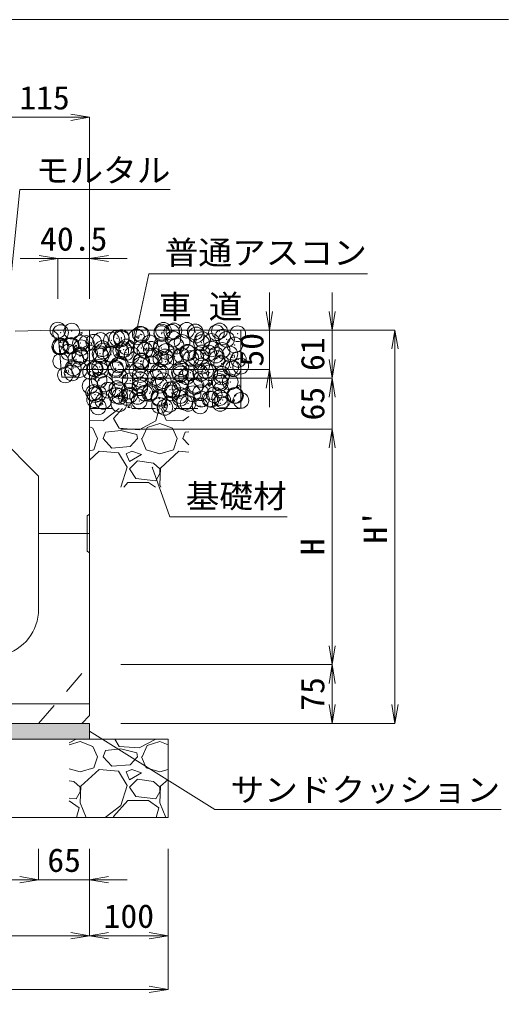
# Model space of a CAD drawing. Units: millimetres at full size. Extents: x 164402 to 209100, y 872507 to 885397.
# Drawn here: x 173735 to 174359, y 875664 to 876905 of the extents above; entities that cross this region are included whole.
import ezdxf
from ezdxf.enums import TextEntityAlignment as Align

# ---------------------------------------------------------------- set-up
doc = ezdxf.new("R2010")
doc.units = ezdxf.units.MM
doc.header["$LTSCALE"] = 40
doc.header["$PDMODE"] = 32
doc.header["$PDSIZE"] = 20
doc.linetypes.add('USER1', pattern=[1.35, 0.75, -0.6])
for name, color, linetype, lineweight in [('0_2', 7, 'Continuous', 13), ('ハッチング', 7, 'Continuous', 5), ('作業エリア', 11, 'Continuous', 13), ('寸法線', 7, 'Continuous', 13), ('本体', 2, 'Continuous', 13), ('補助線', 8, 'Continuous', 13), ('ﾊｯﾁﾝｸﾞ', 7, 'Continuous', 5)]:
    doc.layers.add(name, color=color, linetype=linetype, lineweight=lineweight)
doc.styles.add('ＭＳ 明朝', font='')
doc.styles.get('ＭＳ 明朝').set_extended_font_data('MS Mincho')

# ---------------------------------------------------------------- blocks, each defined once
blk = doc.blocks.new('open_arrow')
at = {"color": 0, "linetype": 'Continuous', "lineweight": -2}
blk.add_lwpolyline([(7.5, 1.25), (0, 0), (7.5, -1.25)], dxfattribs=at)

msp = doc.modelspace()

# ---------------------------------------------------------------- hatches: boundary and pattern name
at = {"layer": 'ハッチング'}
msp.add_hatch(color=8, dxfattribs=at).paths.add_polyline_path([(173394.58, 876007.29), (173394.58, 875987.29), (173824.58, 875987.29), (173824.58, 876007.29)])

# ---------------------------------------------------------------- linework, layer by layer
at = {"layer": '0_2'}
for p, q in [((173778.08, 876508.36), (173784.08, 876508.48)), ((173784.08, 876508.48), (174054.08, 876508.48))]:
    msp.add_line(p, q, dxfattribs=at)
at = {"layer": '0_2', "linetype": 'USER1', "lineweight": 5}
for p, q in [((173824.58, 876458.48), (174017.58, 876458.48)), ((173824.58, 876408.48), (174017.58, 876408.48))]:
    msp.add_line(p, q, dxfattribs=at)
at = {"layer": '0_2', "lineweight": 20}
for p, q in [((173294.58, 875987.29), (173924.58, 875987.29)), ((173924.58, 875887.29), (173924.58, 875987.29)), ((173294.58, 875887.29), (173924.58, 875887.29))]:
    msp.add_line(p, q, dxfattribs=at)
at = {"layer": '0_2'}
msp.add_lwpolyline([(173394.58, 875987.29), (173824.58, 875987.29), (173824.58, 876007.29), (173394.58, 876007.29)], close=True, dxfattribs=at)
at = {"layer": 'ハッチング'}
for p, q in [((174015.35, 876508.48), (174017.58, 876508.13)), ((173786.18, 876492.82), (173788.63, 876495.73)), ((173790.83, 876492.83), (173790.24, 876496.02)), ((173811.22, 876503.79), (173813.75, 876502.09)), ((173811.52, 876504.44), (173815.07, 876505.8)), ((173813.82, 876502.06), (173814.85, 876505.13)), ((173884.23, 876499.72), (173886.76, 876498.02)), ((173884.52, 876500.37), (173888.08, 876501.73)), ((173886.83, 876497.99), (173887.86, 876501.06)), ((173957.24, 876495.66), (173959.76, 876493.95)), ((173957.53, 876496.3), (173961.08, 876497.66)), ((173959.84, 876493.93), (173960.87, 876497)), ((173786.18, 876492.8), (173789.21, 876492.54)), ((173803.53, 876485.11), (173807.49, 876489.23)), ((173803.85, 876484.43), (173808.37, 876483.73)), ((173808.48, 876484.45), (173807.92, 876489.28)), ((173822.61, 876489.63), (173825.06, 876492.55)), ((173822.61, 876489.61), (173825.65, 876489.35)), ((173827.26, 876489.64), (173826.67, 876492.83)), ((173841.55, 876483.34), (173844.07, 876481.64)), ((173841.84, 876483.98), (173845.39, 876485.35)), ((173844.15, 876481.61), (173845.18, 876484.68)), ((173859.05, 876486.44), (173861.5, 876489.36)), ((173859.05, 876486.43), (173862.09, 876486.16)), ((173863.7, 876486.46), (173863.11, 876489.64)), ((173895.49, 876483.25), (173897.94, 876486.17)), ((173895.49, 876483.24), (173898.52, 876482.97)), ((173900.14, 876483.27), (173899.55, 876486.45)), ((173931.93, 876480.06), (173934.37, 876482.98)), ((173936.57, 876480.08), (173935.99, 876483.27)), ((173857.75, 876476.7), (173861.7, 876480.82)), ((173858.07, 876476.02), (173862.58, 876475.32)), ((173862.7, 876476.05), (173862.14, 876480.87)), ((173911.96, 876468.29), (173915.92, 876472.41)), ((173914.55, 876479.27), (173917.08, 876477.57)), ((173914.84, 876479.91), (173918.4, 876481.28)), ((173916.91, 876467.64), (173916.35, 876472.46)), ((173917.15, 876477.54), (173918.18, 876480.61)), ((173931.92, 876480.05), (173934.96, 876479.78)), ((173968.36, 876476.88), (173970.81, 876479.79)), ((173968.36, 876476.86), (173971.4, 876476.6)), ((173973.01, 876476.89), (173972.42, 876480.08)), ((173987.56, 876475.2), (173990.09, 876473.5)), ((173987.85, 876475.85), (173991.41, 876477.21)), ((173990.16, 876473.47), (173991.19, 876476.54)), ((174004.8, 876473.69), (174007.25, 876476.61)), ((174004.8, 876473.67), (174007.83, 876473.41)), ((174009.45, 876473.71), (174008.86, 876476.89)), ((173798.86, 876466.96), (173801.39, 876465.25)), ((173799.15, 876467.6), (173802.71, 876468.96)), ((173801.46, 876465.23), (173802.49, 876468.29)), ((173871.87, 876462.89), (173874.4, 876461.18)), ((173872.16, 876463.53), (173875.72, 876464.9)), ((173874.47, 876461.16), (173875.5, 876464.23)), ((173912.28, 876467.61), (173916.8, 876466.91)), ((173944.88, 876458.82), (173945.38, 876458.48)), ((173945.17, 876459.46), (173948.72, 876460.83)), ((173945.38, 876458.48), (173947.4, 876457.11)), ((173947.48, 876457.09), (173947.94, 876458.48)), ((173947.94, 876458.48), (173948.51, 876460.16)), ((173966.18, 876459.88), (173970.14, 876464)), ((173966.5, 876459.2), (173971.02, 876458.5)), ((173971.13, 876459.23), (173970.57, 876464.05)), ((173793.23, 876454.6), (173795.68, 876457.52)), ((173793.23, 876454.59), (173796.26, 876454.32)), ((173797.87, 876454.62), (173797.29, 876457.81)), ((173829.19, 876446.5), (173831.71, 876444.8)), ((173829.48, 876447.15), (173833.03, 876448.51)), ((173829.66, 876451.42), (173832.11, 876454.33)), ((173829.66, 876451.4), (173832.7, 876451.14)), ((173831.79, 876444.77), (173832.82, 876447.84)), ((173834.31, 876451.43), (173833.72, 876454.62)), ((173866.1, 876448.23), (173868.55, 876451.15)), ((173866.1, 876448.21), (173869.14, 876447.95)), ((173870.75, 876448.25), (173870.16, 876451.43)), ((173902.54, 876445.04), (173904.99, 876447.96)), ((173907.18, 876445.06), (173906.6, 876448.24)), ((173902.19, 876442.43), (173904.72, 876440.73)), ((173902.48, 876443.08), (173906.04, 876444.44)), ((173902.54, 876445.03), (173905.57, 876444.76)), ((173904.79, 876440.7), (173905.82, 876443.77)), ((173938.97, 876441.85), (173941.42, 876444.77)), ((173938.97, 876441.84), (173942.01, 876441.57)), ((173943.62, 876441.87), (173943.03, 876445.05)), ((173975.2, 876438.37), (173977.73, 876436.66)), ((173975.41, 876438.66), (173977.86, 876441.58)), ((173975.41, 876438.65), (173978.45, 876438.38)), ((173975.49, 876439.01), (173979.05, 876440.37)), ((173977.8, 876436.64), (173978.83, 876439.7)), ((173980.06, 876438.68), (173979.47, 876441.87)), ((174011.85, 876435.48), (174014.3, 876438.4)), ((174011.85, 876435.46), (174014.88, 876435.2)), ((174016.49, 876435.49), (174015.91, 876438.68)), ((173859.51, 876426.05), (173862.04, 876424.34)), ((173859.8, 876426.69), (173863.36, 876428.06)), ((173862.11, 876424.32), (173863.14, 876427.39)), ((173864.48, 876418.8), (173868.44, 876422.93)), ((173869.43, 876418.15), (173868.87, 876422.98)), ((173932.51, 876421.98), (173935.04, 876420.28)), ((173932.81, 876422.62), (173936.36, 876423.99)), ((173935.12, 876420.25), (173936.15, 876423.32)), ((173836.71, 876413.2), (173839.16, 876416.12)), ((173836.71, 876413.19), (173839.75, 876412.92)), ((173841.36, 876413.22), (173840.77, 876416.41)), ((173841.92, 876392.71), (173862.32, 876408.48)), ((173855.13, 876395.76), (173866.57, 876408.48)), ((173864.8, 876418.13), (173869.32, 876417.42)), ((173873.15, 876410.02), (173875.6, 876412.94)), ((173873.15, 876410), (173876.18, 876409.74)), ((173877.8, 876410.03), (173877.21, 876413.22)), ((173910.81, 876408.48), (173913.04, 876406.93)), ((173910.97, 876408.48), (173912.03, 876409.75)), ((173913.93, 876408.48), (173913.65, 876410.03)), ((173915.97, 876408.48), (173922.18, 876393.72)), ((173918.7, 876410.39), (173922.65, 876414.52)), ((173919.02, 876409.72), (173923.54, 876409.02)), ((173923.65, 876409.74), (173923.09, 876414.57)), ((174005.52, 876417.91), (174008.05, 876416.21)), ((174005.81, 876418.56), (174009.37, 876419.92)), ((174008.12, 876416.18), (174009.15, 876419.25)), ((173913.04, 876406.93), (173908.98, 876392.71)), ((173943.52, 876392.71), (173951.03, 876398.51)), ((173824.58, 876393.53), (173841.92, 876392.71)), ((173824.58, 876385.12), (173828.71, 876383.56)), ((173862.24, 876383.56), (173855.13, 876395.76)), ((173908.98, 876392.71), (173887.64, 876381.53)), ((173891.7, 876370.36), (173897.8, 876384.58)), ((173897.8, 876384.58), (173914.06, 876389.66)), ((173914.06, 876389.66), (173930.31, 876383.56)), ((173922.18, 876393.72), (173943.52, 876392.71)), ((173828.71, 876383.56), (173834.81, 876370.36)), ((173841.92, 876370.36), (173844.97, 876378.48)), ((173864.27, 876380.52), (173844.97, 876378.48)), ((173887.64, 876381.53), (173862.24, 876383.56)), ((173884.59, 876375.44), (173864.27, 876380.52)), ((173885.61, 876370.36), (173884.59, 876375.44)), ((173930.31, 876383.56), (173936.41, 876370.36)), ((173943.52, 876370.36), (173946.57, 876378.48)), ((173951.03, 876378.95), (173946.57, 876378.48)), ((173829.73, 876356.13), (173834.81, 876370.36)), ((173853.1, 876358.16), (173841.92, 876370.36)), ((173876.46, 876360.2), (173853.1, 876358.16)), ((173885.61, 876370.36), (173876.46, 876360.2)), ((173890.69, 876370.36), (173896.78, 876356.13)), ((173931.33, 876356.13), (173936.41, 876370.36)), ((173951.03, 876362.17), (173943.52, 876370.36)), ((173824.58, 876354.62), (173829.73, 876356.13)), ((173836.84, 876354.1), (173824.58, 876342.9)), ((173861.22, 876352.07), (173836.84, 876354.1)), ((173872.4, 876333.78), (173861.22, 876352.07)), ((173878.5, 876354.1), (173871.38, 876351.05)), ((173871.38, 876351.05), (173875.45, 876340.89)), ((173875.45, 876340.89), (173890.69, 876350.04)), ((173890.69, 876350.04), (173878.5, 876354.1)), ((173896.78, 876356.13), (173914.06, 876351.05)), ((173914.06, 876351.05), (173931.33, 876356.13)), ((173938.44, 876354.1), (173915.07, 876332.76)), ((173951.03, 876353.05), (173938.44, 876354.1)), ((173885.61, 876341.91), (173875.45, 876331.75)), ((173905.93, 876338.86), (173885.61, 876341.91)), ((173914.06, 876331.75), (173905.93, 876338.86)), ((173864.3, 876308.47), (173872.4, 876333.78)), ((173875.45, 876331.75), (173883.58, 876319.56)), ((173908.98, 876316.51), (173914.06, 876325.65)), ((173915.07, 876332.76), (173914.06, 876311.43)), ((173914.06, 876325.65), (173914.06, 876331.75)), ((173868.01, 876308.47), (173873.42, 876314.48)), ((173873.42, 876314.48), (173899.83, 876314.48)), ((173883.58, 876319.56), (173908.98, 876316.51)), ((173899.83, 876314.48), (173908.51, 876308.47)), ((173914.06, 876311.43), (173915.3, 876308.47))]:
    msp.add_line(p, q, dxfattribs=at)
for p in [(173787.44, 876505.38), (173801.79, 876507.32), (173859.45, 876498.22), (173864.94, 876499.1), (173884.42, 876499.92), (173889.08, 876503.31), (173891.03, 876502.68), (173916.5, 876504.15), (173916.69, 876505.93), (173918.7, 876508.4), (173929.22, 876505.82), (173932.06, 876507.42), (173948.46, 876508.36), (173959.18, 876506.28), (173960.5, 876502.33), (173986.3, 876505.13), (173990.13, 876507.41), (173994.2, 876499.66), (174013.42, 876503.98), (173786.58, 876487.19), (173786.82, 876488.47), (173788.42, 876487.29), (173800.2, 876488.05), (173801.14, 876488.96), (173812.9, 876492.04), (173813.7, 876486.05), (173820.38, 876491.49), (173829.82, 876493.14), (173838.56, 876495.3), (173852.46, 876495.72), (173865.18, 876497.39), (173871.62, 876487.07), (173890.41, 876485.77), (173901.25, 876492.16), (173915.86, 876485.79), (173916.07, 876489.02), (173930.87, 876497.24), (173935.1, 876488.32), (173942.45, 876492.83), (173967.18, 876492.54), (173968.54, 876496.41), (173979.9, 876494.22), (173999.13, 876496.75), (174009.53, 876489.63), (173797.29, 876480.37), (173812.28, 876475.13), (173812.37, 876476.9), (173824.41, 876479.22), (173837.94, 876478.38), (173839.1, 876475.68), (173840.81, 876484.9), (173842, 876481.99), (173851.53, 876478.08), (173851.82, 876477.36), (173864.33, 876482.19), (173867.93, 876483.75), (173871.06, 876479.89), (173878.64, 876476.93), (173895.05, 876482.61), (173903.14, 876484.11), (173905.76, 876475.78), (173920.65, 876474.38), (173922.17, 876481.46), (173932.88, 876474.64), (173941.84, 876475.92), (173949.29, 876480.32), (173950.28, 876479.46), (173960, 876473.49), (173966.53, 876474.18), (173967.92, 876479.5), (173976.4, 876479.17), (173979.9, 876484.55), (173985.77, 876476.71), (173993.58, 876482.75), (174003.52, 876478.03), (173787.78, 876468.92), (173807.02, 876471.46), (173837.32, 876461.47), (173861.4, 876464.21), (173863.71, 876465.28), (173889.77, 876464.08), (173889.79, 876468.86), (173891.02, 876469.29), (173902.49, 876465.75), (173915.45, 876472.11), (173921.73, 876468.28), (173953.81, 876472.51), (173967.3, 876462.59), (173987.12, 876472.35), (173992.96, 876465.84), (174004.49, 876460.9), (174014.23, 876471.2), (174017.21, 876462.58), (173793.65, 876451.42), (173802.15, 876454.04), (173803.59, 876460.22), (173811.67, 876458.22), (173825.73, 876455.64), (173830.71, 876459.08), (173831.77, 876459.12), (173838.45, 876457.32), (173857.69, 876459.85), (173857.83, 876457.93), (173863.09, 876448.37), (173884.94, 876456.79), (173889.17, 876451.95), (173908.37, 876448.25), (173912.06, 876455.64), (173914.83, 876455.2), (173939.18, 876454.49), (173940.45, 876452.47), (173941.22, 876459.01), (173948.18, 876449.15), (173953.17, 876454.14), (173966.3, 876453.35), (173972.41, 876456.68), (173977.8, 876454.24), (173992.34, 876448.93), (173993.42, 876452.2), (174007.43, 876459.32), (173825.09, 876437.28), (173836.71, 876444.56), (173844.33, 876439.82), (173876.41, 876444.04), (173888.93, 876438.98), (173889.13, 876445.71), (173914.22, 876438.29), (173918.55, 876444.07), (173940.6, 876442.1), (173959.04, 876436.64), (173960.35, 876438), (173966.68, 876445.67), (173989.98, 876443.08), (173991.13, 876440.87), (174003.84, 876442.54), (173829.67, 876428.81), (173831.53, 876426.3), (173836.09, 876427.65), (173847.93, 876431.97), (173858.64, 876425.15), (173859.3, 876433.9), (173862.47, 876431.46), (173863.05, 876424), (173875.05, 876430.83), (173875.76, 876425.68), (173885.76, 876424), (173888.56, 876435.04), (173895, 876428.21), (173901.1, 876427.83), (173902.17, 876429.68), (173927.09, 876432.43), (173929.29, 876428.54), (173930.72, 876432.91), (173939.8, 876434.11), (173939.98, 876425.19), (173956.41, 876427.39), (173966.07, 876428.76), (173983.52, 876426.24), (173991.73, 876432.02), (174009.38, 876425.31), (174009.72, 876425.04), (174010.64, 876425.1), (173830.96, 876419.78), (173841.85, 876417.66), (173861.86, 876414.55), (173871.47, 876422.74), (173887.94, 876418.13), (173912.88, 876422.86), (173913.6, 876421.38), (173913.72, 876412.4), (173926.44, 876414.07), (173940, 876421.71), (173945.68, 876416.61), (173950.13, 876415.14), (173965.45, 876411.85), (173967.12, 876420.57), (173977.76, 876420.83), (173979.75, 876420.22), (173990.48, 876422.5), (173991.11, 876415.1), (173994.23, 876419.42), (174017.49, 876418.91), (173835.47, 876410.74), (173920.5, 876410.05)]:
    msp.add_point(p, dxfattribs=at)
at = {"layer": '作業エリア'}
msp.add_point((173784.08, 876508.48), dxfattribs=at)
at = {"layer": '寸法線'}
for p, q in [((173709.58, 876779.86), (173824.58, 876779.86)), ((173824.58, 876548.48), (173824.58, 876779.86)), ((173736.08, 876599.85), (173872.58, 876599.85)), ((173784.08, 876548.48), (173784.08, 876599.85)), ((173824.58, 876548.48), (173824.58, 876599.85)), ((174053.91, 876410.48), (174053.91, 876556.48)), ((174133.91, 876399.29), (174133.91, 876556.48)), ((173824.08, 876508.48), (174213.91, 876508.48)), ((173824.08, 876508.48), (174133.91, 876508.48)), ((173824.08, 876508.48), (174053.91, 876508.48)), ((174213.91, 876007.29), (174213.91, 876508.48)), ((174133.91, 876495.29), (174133.91, 876334.29)), ((173864.58, 876458.48), (174053.91, 876458.48)), ((173864.58, 876447.29), (174133.91, 876447.29)), ((173864.58, 876447.29), (174133.91, 876447.29)), ((173864.58, 876382.29), (174133.91, 876382.29)), ((173864.58, 876382.29), (174133.91, 876382.29)), ((174133.91, 876082.29), (174133.91, 876382.29)), ((173864.58, 876082.29), (174133.91, 876082.29)), ((173864.58, 876082.29), (174133.91, 876082.29)), ((174133.91, 876007.29), (174133.91, 876082.29)), ((173864.58, 876007.29), (174213.91, 876007.29)), ((173864.58, 876007.29), (174133.91, 876007.29)), ((173759.58, 875847.29), (173759.58, 875807.96)), ((173759.58, 875847.29), (173759.58, 875807.96)), ((173824.58, 875847.29), (173824.58, 875807.96)), ((173824.58, 875847.29), (173824.58, 875736.65)), ((173824.58, 875847.29), (173824.58, 875736.65)), ((173924.58, 875847.29), (173924.58, 875736.65)), ((173924.58, 875847.29), (173924.58, 875668.21)), ((173459.58, 875807.96), (173759.58, 875807.96)), ((173711.58, 875807.96), (173872.58, 875807.96)), ((173394.58, 875736.65), (173824.58, 875736.65)), ((173824.58, 875736.65), (173924.58, 875736.65)), ((173294.58, 875668.21), (173924.58, 875668.21))]:
    msp.add_line(p, q, dxfattribs=at)
at = {"layer": '寸法線', "lineweight": 9}
msp.add_lwpolyline([(173671.96, 876677.28), (173671.96, 876904.51), (174358.82, 876904.51)], dxfattribs=at)
at = {"layer": '寸法線'}
for points in [[(173717.08, 876507.29), (173735.72, 876687.89), (173927.32, 876687.89)], [(173879.62, 876484.97), (173900.15, 876580.48), (174178.84, 876580.48)], [(173904.5, 876333.73), (173927.04, 876270.57), (174076.3, 876270.57)], [(173824.58, 875997.29), (173984.17, 875897.58), (174349.42, 875897.58)]]:
    msp.add_lwpolyline(points, dxfattribs=at)
at = {"layer": '本体'}
for p, q in [((173778.08, 876508.36), (173729.77, 876507.39)), ((173778.08, 876508.36), (173784.58, 876502.5)), ((173784.58, 876502.5), (173789.08, 876448.48)), ((173809.58, 876448.48), (173814.58, 876458.48)), ((173814.58, 876458.48), (173824.58, 876458.48)), ((173824.58, 876017.29), (173824.58, 876458.48)), ((173789.08, 876448.48), (173809.58, 876448.48)), ((173699.58, 876382.29), (173759.58, 876322.29)), ((173759.58, 876152.81), (173759.58, 876322.29)), ((173814.58, 876007.29), (173824.58, 876017.29)), ((173404.58, 876007.29), (173814.58, 876007.29))]:
    msp.add_line(p, q, dxfattribs=at)
at = {"layer": '本体', "lineweight": 9}
for p, q in [((173824.58, 876273.79), (173821.38, 876271.79)), ((173821.38, 876271.79), (173821.38, 876226.79)), ((173821.38, 876226.79), (173824.58, 876224.79)), ((173394.58, 876032.29), (173824.58, 876032.29))]:
    msp.add_line(p, q, dxfattribs=at)
at = {"layer": '本体', "linetype": 'USER1', "lineweight": 9}
msp.add_line((173759.58, 876007.29), (173824.58, 876082.29), dxfattribs=at)
at = {"layer": '本体'}
msp.add_arc((173699.58, 876152.81), 60, 283.34236, 0, dxfattribs=at)
at = {"layer": '補助線'}
for p, q in [((173824.58, 876458.48), (173824.58, 876508.48)), ((174017.58, 876408.48), (174017.58, 876508.48)), ((173824.58, 876249.29), (173759.58, 876249.29))]:
    msp.add_line(p, q, dxfattribs=at)
at = {"layer": 'ﾊｯﾁﾝｸﾞ'}
for p, q in [((173807.38, 875987.12), (173798.58, 875982.51)), ((173807.42, 875987.29), (173807.38, 875987.12)), ((173838.4, 875987.29), (173841.92, 875987.12)), ((173841.92, 875987.12), (173842.14, 875987.29)), ((173862.24, 875977.97), (173856.81, 875987.29)), ((173908.98, 875987.12), (173887.64, 875975.94)), ((173909.02, 875987.29), (173908.98, 875987.12)), ((173798.58, 875979.73), (173812.46, 875984.07)), ((173812.46, 875984.07), (173828.71, 875977.97)), ((173828.71, 875977.97), (173834.81, 875964.77)), ((173864.27, 875974.93), (173844.97, 875972.89)), ((173887.64, 875975.94), (173862.24, 875977.97)), ((173884.59, 875969.85), (173864.27, 875974.93)), ((173891.7, 875964.77), (173897.8, 875978.99)), ((173897.8, 875978.99), (173914.06, 875984.07)), ((173914.06, 875984.07), (173924.58, 875980.12)), ((173829.73, 875950.54), (173834.81, 875964.77)), ((173841.92, 875964.77), (173844.97, 875972.89)), ((173853.1, 875952.57), (173841.92, 875964.77)), ((173885.61, 875964.77), (173876.46, 875954.61)), ((173885.61, 875964.77), (173884.59, 875969.85)), ((173890.69, 875964.77), (173896.78, 875950.54)), ((173798.58, 875949.54), (173812.46, 875945.46)), ((173812.46, 875945.46), (173829.73, 875950.54)), ((173876.46, 875954.61), (173853.1, 875952.57)), ((173896.78, 875950.54), (173914.06, 875945.46)), ((173836.84, 875948.51), (173813.47, 875927.17)), ((173861.22, 875946.48), (173836.84, 875948.51)), ((173872.4, 875928.19), (173861.22, 875946.48)), ((173878.5, 875948.51), (173871.38, 875945.46)), ((173871.38, 875945.46), (173875.45, 875935.3)), ((173875.45, 875935.3), (173890.69, 875944.45)), ((173890.69, 875944.45), (173878.5, 875948.51)), ((173914.06, 875945.46), (173924.58, 875948.56)), ((173804.33, 875933.27), (173798.58, 875934.13)), ((173812.46, 875926.16), (173804.33, 875933.27)), ((173813.47, 875927.17), (173812.46, 875905.84)), ((173812.46, 875920.06), (173812.46, 875926.16)), ((173864.27, 875902.79), (173872.4, 875928.19)), ((173885.61, 875936.32), (173875.45, 875926.16)), ((173875.45, 875926.16), (173883.58, 875913.97)), ((173905.93, 875933.27), (173885.61, 875936.32)), ((173914.06, 875926.16), (173905.93, 875933.27)), ((173915.07, 875927.17), (173914.06, 875905.84)), ((173914.06, 875920.06), (173914.06, 875926.16)), ((173924.58, 875935.85), (173915.07, 875927.17)), ((173807.38, 875910.92), (173812.46, 875920.06)), ((173883.58, 875913.97), (173908.98, 875910.92)), ((173908.98, 875910.92), (173914.06, 875920.06)), ((173798.58, 875911.97), (173807.38, 875910.92)), ((173798.58, 875908.65), (173811.44, 875899.74)), ((173812.46, 875905.84), (173820.27, 875887.29)), ((173844.21, 875887.29), (173864.27, 875902.79)), ((173855.13, 875888.57), (173873.42, 875908.89)), ((173873.42, 875908.89), (173899.83, 875908.89)), ((173899.83, 875908.89), (173913.04, 875899.74)), ((173914.06, 875905.84), (173921.87, 875887.29)), ((173811.44, 875899.74), (173807.88, 875887.29)), ((173855.87, 875887.29), (173855.13, 875888.57)), ((173913.04, 875899.74), (173909.48, 875887.29))]:
    msp.add_line(p, q, dxfattribs=at)

# ---------------------------------------------------------------- block references
at = {"layer": '寸法線'}
for p, xscale, yscale, rotation in [((173824.58, 876779.86), 3.2, 3.2, 180), ((173784.08, 876599.85), 3.2, 3.2, 180), ((174053.91, 876508.48), 3.2, 3.2, 90), ((174133.91, 876508.48), 3.2, 3.2, 90), ((174213.91, 876508.48), 3.2, 3.2, 270), ((173879.62, 876484.97), 0.16, 0.16, 77.9), ((174133.91, 876447.29), 3.2, 3.2, 90), ((174053.91, 876458.48), 3.2, 3.2, 270), ((174133.91, 876447.29), 3.2, 3.2, 270), ((174133.91, 876382.29), 3.2, 3.2, 270), ((174133.91, 876382.29), 3.2, 3.2, 270), ((173904.5, 876333.73), 0.16, 0.16, 289.6), ((174133.91, 876082.29), 3.2, 3.2, 90), ((174133.91, 876082.29), 3.2, 3.2, 270), ((174133.91, 876007.29), 3.2, 3.2, 90), ((174213.91, 876007.29), 3.2, 3.2, 90), ((173824.58, 875997.29), 0.16, 0.16, 328), ((173759.58, 875807.96), 3.2, 3.2, 180), ((173759.58, 875807.96), 3.2, 3.2, 180), ((173824.58, 875736.65), 3.2, 3.2, 180), ((173924.58, 875736.65), 3.2, 3.2, 180), ((173924.58, 875668.21), 3.2, 3.2, 180)]:
    msp.add_blockref('open_arrow', p, dxfattribs=dict(at, xscale=xscale, yscale=yscale, rotation=rotation))
at = {"layer": '寸法線', "xscale": 3.2, "yscale": 3.2}
for p in [(173824.58, 876599.85), (173824.58, 875807.96), (173824.58, 875736.65)]:
    msp.add_blockref('open_arrow', p, dxfattribs=at)

# ---------------------------------------------------------------- texts
at = {"layer": '0_2', "style": 'ＭＳ 明朝', "width": 1.05}
msp.add_text('車 道', height=30.02, dxfattribs=at).set_placement((173911.9, 876514.39), align=Align.BOTTOM_LEFT)
at = {"layer": '寸法線', "style": 'ＭＳ 明朝', "width": 1.05}
for s, p in [('115', (173767.08, 876804.86)), ('40.5', (173804.33, 876624.85)), ('65', (173792.08, 875832.96)), ('100', (173874.58, 875761.65))]:
    msp.add_text(s, height=30.02, dxfattribs=at).set_placement(p, align=Align.MIDDLE_CENTER)
for s, p in [('モルタル', (173755.72, 876727.15)), ('普通アスコン', (173920.15, 876622.31)), ('基礎材', (173947.04, 876312.05)), ('サンドクッション', (174004.17, 875937.69))]:
    msp.add_text(s, height=30.02, dxfattribs=at).set_placement(p, align=Align.TOP_LEFT)
for s, p in [('50', (174031.28, 876483.48)), ('61', (174108.91, 876477.88)), ('65', (174108.91, 876414.79)), ("H'", (174188.91, 876257.88)), ('H', (174108.91, 876232.29)), ('75', (174108.91, 876044.79))]:
    msp.add_text(s, height=30.02, rotation=90, dxfattribs=at).set_placement(p, align=Align.MIDDLE_CENTER)

doc.saveas('drawing.dxf')
